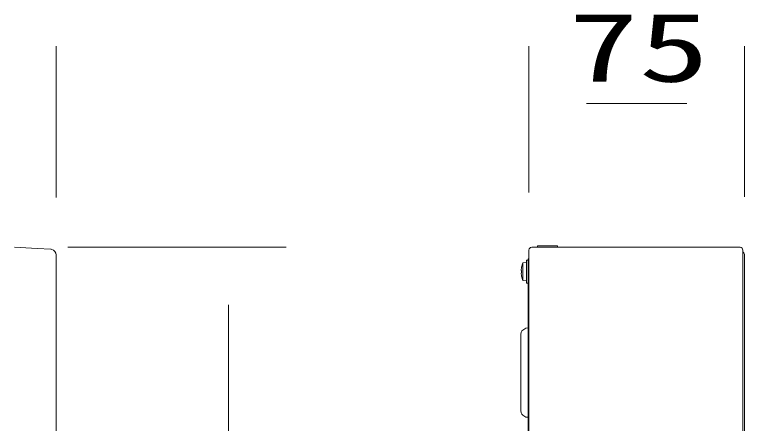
# Model space of a CAD drawing. Units: millimetres on the paper. Extents: x -401 to 401, y -280 to 280.
# Drawn here: x -311.16 to -285.76, y -154.33 to -140.11 of the extents above; entities that cross this region are included whole.
import ezdxf
from ezdxf.enums import TextEntityAlignment as Align

# ---------------------------------------------------------------- set-up
doc = ezdxf.new("R2010")
doc.units = ezdxf.units.MM
doc.layers.add('0-5_GAIKEI', color=4, linetype='Continuous', lineweight=9)
doc.layers.add('0-6_SUNPO', color=7, linetype='Continuous', lineweight=9)
doc.styles.add('ＭＳ ゴシック', font='')
doc.styles.get('ＭＳ ゴシック').set_extended_font_data('MS Gothic')

msp = doc.modelspace()

# ---------------------------------------------------------------- linework, layer by layer
at = {"layer": '0-5_GAIKEI', "color": 7}
for p, q in [((-311.156, -148.206), (-310.372, -148.247)), ((-310.372, -148.247), (-309.899, -148.272)), ((-293.258, -174.603), (-293.258, -148.303)), ((-293.158, -148.203), (-290.508, -148.203)), ((-291.081, -148.203), (-291.081, -148.206)), ((-290.92, -148.203), (-290.92, -148.206)), ((-290.508, -148.203), (-290.508, -148.206)), ((-285.911, -148.206), (-290.508, -148.206)), ((-285.811, -148.365), (-285.811, -148.306)), ((-285.811, -148.306), (-285.811, -174.601)), ((-285.811, -148.306), (-285.811, -174.601)), ((-309.709, -148.472), (-309.709, -174.435)), ((-285.758, -174.453), (-285.758, -148.453))]:
    msp.add_line(p, q, dxfattribs=at)
at = {"layer": '0-5_GAIKEI'}
for p, q in [((-292.258, -148.158), (-292.958, -148.158)), ((-292.958, -148.203), (-292.958, -148.158)), ((-292.258, -148.203), (-292.258, -148.158)), ((-293.468, -148.75), (-293.338, -148.738)), ((-293.468, -148.75), (-293.468, -149.357)), ((-293.338, -148.653), (-293.338, -149.453)), ((-293.283, -148.653), (-293.338, -148.653)), ((-293.283, -148.603), (-293.283, -174.303)), ((-293.258, -148.603), (-293.283, -148.603)), ((-293.511, -149.015), (-293.523, -149.014)), ((-293.511, -148.894), (-293.512, -148.893)), ((-293.511, -149.092), (-293.523, -149.093)), ((-293.512, -149.213), (-293.511, -149.213)), ((-293.468, -149.357), (-293.338, -149.368)), ((-293.283, -149.453), (-293.338, -149.453)), ((-293.283, -151.013), (-293.363, -151.016)), ((-293.533, -153.913), (-293.533, -151.213)), ((-293.258, -151.603), (-293.283, -151.603)), ((-293.258, -151.803), (-293.283, -151.803)), ((-293.258, -152.003), (-293.283, -152.003)), ((-293.283, -154.113), (-293.363, -154.111))]:
    msp.add_line(p, q, dxfattribs=at)
msp.add_circle((-293.523, -149.013), 0.0006, dxfattribs=at)
at = {"layer": '0-5_GAIKEI', "color": 7}
for centre, radius, start, end in [((-309.909, -148.472), 0.2, 75.1055, 86.9505), ((-309.909, -148.472), 0.2, 0.0033, 75.1322), ((-293.158, -148.303), 0.1, 90, 180), ((-285.911, -148.306), 0.1, 0.0795, 89.9203), ((-285.911, -148.306), 0.0999, 359.9857, 90.0142), ((-285.858, -148.453), 0.1, 0, 61.7636)]:
    msp.add_arc(centre, radius, start, end, dxfattribs=at)
at = {"layer": '0-5_GAIKEI'}
for centre, radius, start, end in [((-292.73, -149.053), 0.798, 157.6435, 168.4373), ((-293.263, -149.005), 0.262, 177.1891, 178.0259), ((-293.322, -149.003), 0.203, 178.0212, 178.9394), ((-293.367, -149.002), 0.158, 178.9392, 180), ((-293.402, -149.002), 0.123, 180, 181.264), ((-293.442, -149.003), 0.0828, 181.227, 182.9649), ((-293.462, -149.004), 0.063, 182.2579, 184.2749), ((-293.498, -149.007), 0.0272, 185.2263, 189.2123), ((-293.488, -149.006), 0.037, 184.222, 186.9484), ((-293.516, -149.01), 0.0088, 190.5814, 197.7414), ((-293.135, -149.013), 0.391, 174.3066, 175.4719), ((-293.161, -149.011), 0.364, 175.4573, 176.3208), ((-293.219, -149.007), 0.306, 176.3308, 177.1988), ((-293.474, -149.005), 0.0505, 182.9285, 185.3712), ((-293.505, -149.008), 0.0194, 186.8437, 190.8724), ((-293.515, -149.01), 0.0093, 188.2697, 198.6909), ((-293.521, -149.012), 0.0028, 180, 213.3143), ((-293.523, -149.013), 0.0011, 180, 270), ((-293.515, -149.097), 0.0098, 161.726, 172.1301), ((-293.496, -149.1), 0.0288, 171.1324, 175.0058), ((-293.476, -149.102), 0.0493, 174.453, 177.0119), ((-293.444, -149.104), 0.0814, 177.1171, 178.7611), ((-293.444, -149.104), 0.0807, 176.9458, 178.612), ((-293.402, -149.105), 0.123, 178.7329, 180), ((-293.37, -149.105), 0.155, 180, 180.9003), ((-293.324, -149.104), 0.201, 180.8952, 181.8312), ((-293.277, -149.102), 0.248, 181.8275, 182.7223), ((-293.212, -149.099), 0.313, 182.715, 183.5932), ((-293.523, -149.094), 0.0011, 90, 180), ((-293.523, -149.094), 0.001, 90, 180), ((-293.516, -149.096), 0.008, 160.0032, 170.9326), ((-293.5, -149.099), 0.0244, 169.9133, 174.6478), ((-293.473, -149.102), 0.0515, 174.8609, 177.1427), ((-293.409, -149.105), 0.116, 178.5883, 180), ((-293.175, -149.097), 0.35, 183.5994, 184.5432), ((-293.133, -149.094), 0.393, 184.5347, 185.698), ((-292.73, -149.053), 0.798, 191.5627, 202.3565), ((-293.138, -151.277), 0.4, 155.7995, 170.793), ((-293.094, -151.553), 0.6, 116.6151, 132.9475), ((-293.138, -153.849), 0.4, 189.207, 204.2005), ((-293.094, -153.574), 0.6, 227.0525, 243.3849)]:
    msp.add_arc(centre, radius, start, end, dxfattribs=at)
for centre, major_axis, ratio, start_param, end_param in [((-292.733, -149.053), (0, 0.798), 0.996195, 1.369474, 1.471075), ((-292.733, -149.053), (0, -0.798), 0.996195, 4.511066, 4.612667), ((-292.856, -149.053), (0, -0.757), 0.866025, 4.661515, 4.763263), ((-292.733, -149.053), (0, -0.798), 0.996195, 4.812111, 4.913712), ((-292.733, -149.053), (0, 0.798), 0.996195, 1.670518, 1.772119)]:
    msp.add_ellipse(centre, major_axis=major_axis, ratio=ratio, start_param=start_param, end_param=end_param, dxfattribs=at)
at = {"layer": '0-6_SUNPO'}
for p, q in [((-309.709, -146.472), (-309.709, -141.203)), ((-293.258, -146.303), (-293.258, -141.203)), ((-285.758, -146.453), (-285.758, -141.203)), ((-291.258, -143.203), (-287.758, -143.203)), ((-309.299, -148.203), (-301.709, -148.203)), ((-303.709, -150.203), (-303.709, -172.703))]:
    msp.add_line(p, q, dxfattribs=at)

# ---------------------------------------------------------------- texts
at = {"layer": '0-6_SUNPO', "style": 'ＭＳ ゴシック', "width": 1.5}
msp.add_text('75', height=2.405, dxfattribs=at).set_placement((-291.889, -143.166), align=Align.BOTTOM_LEFT)

doc.saveas('drawing.dxf')
